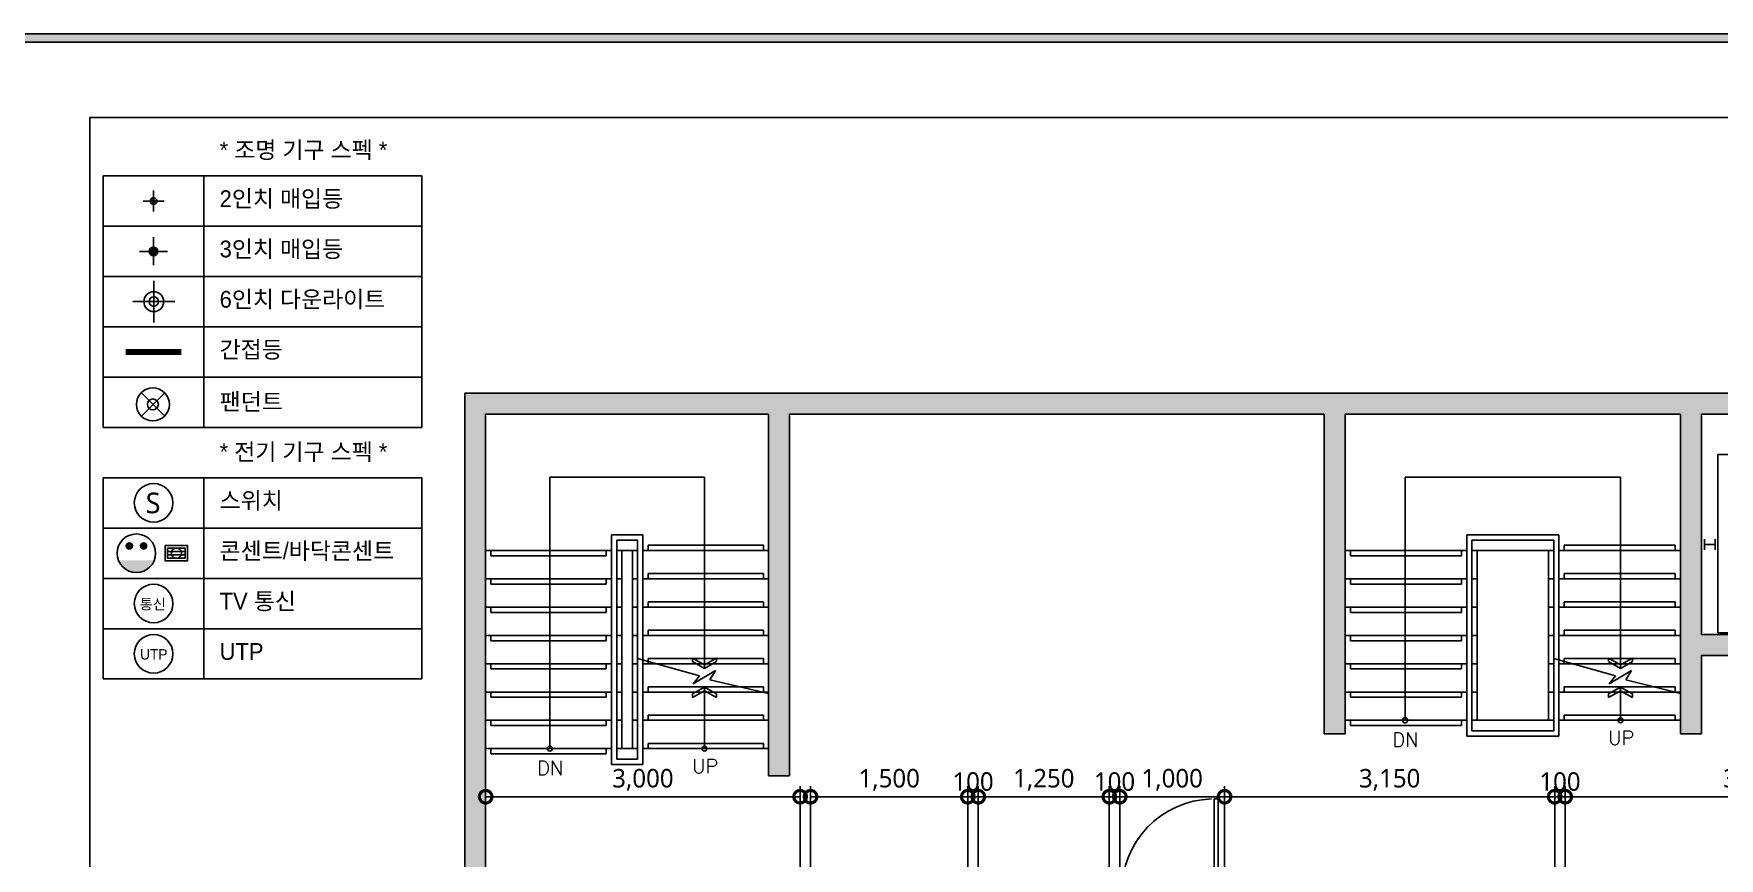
# Model space of a CAD drawing. Extents: x 11477420 to 23072185, y -28506554 to -14238804.
# Drawn here: x 11513284 to 11529366, y -14272431 to -14264564 of the extents above; entities that cross this region are included whole.
import ezdxf
from ezdxf.enums import TextEntityAlignment as Align

# ---------------------------------------------------------------- set-up
doc = ezdxf.new("R2010")
doc.units = 0
doc.header["$LTSCALE"] = 50
doc.header["$MEASUREMENT"] = 0
doc.linetypes.add('HID', pattern=[2.3, 1.5, -0.8])
doc.layers.get('0').update_dxf_attribs({"linetype": 'CONTINUOUS'})
doc.layers.get('DEFPOINTS').update_dxf_attribs({"linetype": 'CONTINUOUS'})
for name, color, linetype in [('0-ELC TEXT', 7, 'CONTINUOUS'), ('06-LIGHT', 4, 'CONTINUOUS'), ('07-DIM WAL', 5, 'CONTINUOUS'), ('2CONTINUOUS', 2, 'CONTINUOUS'), ('3.기호.계단선', 30, 'CONTINUOUS'), ('8', 8, 'CONTINUOUS'), ('8.패턴선', 8, 'CONTINUOUS'), ('CEIL_SYM', 4, 'CONTINUOUS'), ('CO-DOOR', 8, 'CONTINUOUS'), ('CORE', 7, 'CONTINUOUS'), ('ELEV', 7, 'CONTINUOUS'), ('F-SYM', 7, 'CONTINUOUS'), ('FORM(YOURNAME)-11', 1, 'CONTINUOUS'), ('Layer2', 51, 'CONTINUOUS'), ('RC-LIGHT', 7, 'CONTINUOUS'), ('설비', 7, 'CONTINUOUS')]:
    doc.layers.add(name, color=color, linetype=linetype)
doc.styles.add('DAWIN', font='NanumSquareR.ttf')
doc.styles.add('ROMANS', font='romans')
doc.styles.add('YOURNAME', font='HY울릉도M.TTF')
doc.styles.add('코레일둥고', font='Korail_Round_Gothic_Medium.ttf')
doc.linetypes.add('BATTING', pattern='A,0.00254,-2.54,[134,ltypeshp.shx,S=2.54,R=0,X=-2.54,Y=0],-5.08,[134,ltypeshp.shx,S=2.54,R=180,X=2.54,Y=0],-2.54', length=10.16254)
doc.dimstyles.new('80', dxfattribs={"dimscale": 80, "dimtxt": 2.2, "dimasz": 3, "dimexe": 1.25, "dimexo": 0.625, "dimtad": 1, "dimdec": 0, "dimzin": 0, "dimdsep": 46, "dimlunit": 6, "dimtxsty": 'DAWIN', "dimblk1": 'DOTSMALL', "dimblk2": 'DOTSMALL', "dimsah": 1, "dimcen": 0.001, "dimclrd": 1, "dimclre": 1, "dimclrt": 3, "dimadec": 0, "dimazin": 0, "dimtfac": 1, "dimtdec": 0, "dimtix": 1, "dimtmove": 2, "dimatfit": 3, "dimldrblk": 'DOTSMALL', "dimfxl": 0, "dimtolj": 1, "dimtzin": 0, "dimarcsym": 0})

# ---------------------------------------------------------------- blocks, each defined once
blk = doc.blocks.new('FORM-PLAN')
at = {"layer": 'FORM(YOURNAME)-11'}
h = blk.add_hatch(color=256, dxfattribs=at)
h.dxf.hatch_style = 1
h.paths.add_polyline_path([(-71444, 55115), (10556, 55115), (10556, 54915), (-71444, 54915)])
h.paths.add_polyline_path([(-71444, -2085), (10556, -2085), (10556, -2285), (-71444, -2285)])
at = {"layer": 'DEFPOINTS', "color": 158}
for points in [[(-71444, -2285), (10556, -2285), (10556, 55115), (-71444, 55115)], [(-69444, 53115), (-64, 53115), (-64, 1215), (-69444, 1215)]]:
    blk.add_lwpolyline(points, close=True, dxfattribs=at)
at = {"layer": 'FORM(YOURNAME)-11'}
blk.add_lwpolyline([(-71444, 55115), (10556, 55115), (10556, 54915), (-71444, 54915)], close=True, dxfattribs=at)
at = {"layer": 'FORM(YOURNAME)-11', "color": 3, "style": 'YOURNAME'}
for tag, height, p in [('1', 450, (9905, 18188)), ('2', 450, (9905, 17544)), ('3', 450, (9905, 16257)), ('4', 450, (9905, 14326)), ('5', 515, (9905, 12009)), ('6', 515, (9905, 9757)), ('7', 515, (9905, 7504)), ('8', 515, (9905, 5252)), ('9', 515, (9905, 2999)), ('10', 515, (5655, 811)), ('11', 515, (9905, 747)), ('12', 515, (5655, -1441)), ('13', 515, (9905, -1441))]:
    blk.add_attdef(tag, text='', height=height, dxfattribs=at).set_placement(p, align=Align.MIDDLE_RIGHT)
blk = doc.blocks.new('*U529')
at = {"layer": 'F-SYM', "xscale": 0.4, "yscale": 0.4, "zscale": 0.4}
blk.add_blockref('FORM-PLAN', (11541598, -14286611), dxfattribs=at)
blk = doc.blocks.new('flooor')
at = {"layer": '8.패턴선', "ltscale": 30}
h = blk.add_hatch(color=256, dxfattribs=at)
h.dxf.hatch_style = 1
h.paths.add_polyline_path([(11507657, -14172892), (11491857, -14172892), (11491857, -14188497), (11492057, -14188497), (11492057, -14187882), (11492217, -14187882), (11492217, -14187097), (11492057, -14187097), (11492057, -14177742), (11494957, -14177742), (11494957, -14177542), (11492057, -14177542), (11492057, -14173092), (11494757, -14173092), (11494757, -14176542), (11494957, -14176542), (11494957, -14173092), (11500057, -14173092), (11500057, -14176142), (11500257, -14176142), (11500257, -14173092), (11503457, -14173092), (11503457, -14176142), (11503657, -14176142), (11503657, -14175392), (11504257, -14175392), (11504257, -14175302), (11504247, -14175302), (11504247, -14175262), (11504257, -14175192), (11503657, -14175192), (11503657, -14173092), (11505857, -14173092), (11505857, -14175192), (11505257, -14175192), (11505257, -14175262), (11505267, -14175262), (11505267, -14175317), (11505257, -14175317), (11505257, -14175392), (11506057, -14175392), (11506057, -14174692), (11509205, -14174692), (11509205, -14174492), (11506057, -14174492), (11506057, -14173092), (11507657, -14173092)])
h.paths.add_polyline_path([(11499857, -14177742), (11504357, -14177742), (11504357, -14177542), (11499107, -14177542), (11499107, -14177567), (11499107, -14177717), (11499107, -14177742), (11499107, -14177992), (11499857, -14177992)], flags=17)
h.paths.add_polyline_path([(11506057, -14177542), (11505857, -14177542), (11505357, -14177542), (11505357, -14177742), (11505357, -14177942), (11506057, -14177942)], flags=17)
h.paths.add_polyline_path([(11512535, -14172892), (11511657, -14172892), (11511657, -14173092), (11511657, -14173692), (11512335, -14173692), (11512335, -14174492), (11511855, -14174492), (11511855, -14174692), (11512335, -14174692), (11512335, -14174792), (11512535, -14174792)])
h.paths.add_polyline_path([(11512535, -14175642), (11512385, -14175642), (11512335, -14175642), (11512335, -14176392), (11512535, -14176392)])
h.paths.add_polyline_path([(11512535, -14176942), (11512385, -14176942), (11512335, -14176942), (11512335, -14177101), (11511773, -14177101), (11511773, -14177942), (11512335, -14177942), (11512335, -14178042), (11512535, -14178042)])
h.paths.add_polyline_path([(11512535, -14179272), (11512385, -14179272), (11512335, -14179272), (11512335, -14179837), (11512535, -14179837)])
h.paths.add_polyline_path([(11512257, -14184447), (11511657, -14184447), (11511657, -14185147), (11512257, -14185147)])
h.paths.add_polyline_path([(11507214, -14187067), (11506734, -14187067), (11506734, -14187847), (11507214, -14187847)], flags=17)
h.paths.add_polyline_path([(11499707, -14186782), (11499222, -14186782), (11499222, -14187557), (11499707, -14187557)], flags=17)
at = {"layer": '2CONTINUOUS', "ltscale": 30}
for p, q in [((11491857, -14188497), (11491857, -14172892)), ((11491857, -14172892), (11507657, -14172892)), ((11492057, -14177542), (11492057, -14173092)), ((11492057, -14173092), (11494757, -14173092)), ((11494757, -14176542), (11494757, -14173092)), ((11494957, -14173092), (11500057, -14173092)), ((11494957, -14176542), (11494957, -14173092)), ((11500057, -14176142), (11500057, -14173092)), ((11500257, -14173092), (11503457, -14173092)), ((11500257, -14176142), (11500257, -14173092)), ((11503457, -14176142), (11503457, -14173092)), ((11503657, -14173092), (11505857, -14173092)), ((11503657, -14175192), (11503657, -14173092)), ((11503657, -14175192), (11504257, -14175192)), ((11503657, -14176142), (11503657, -14175392)), ((11503657, -14175392), (11504257, -14175392)), ((11500057, -14176142), (11500257, -14176142)), ((11503457, -14176142), (11503657, -14176142)), ((11494757, -14176542), (11494957, -14176542))]:
    blk.add_line(p, q, dxfattribs=at)
at = {"layer": 'CO-DOOR'}
blk.add_lwpolyline([(11499007, -14176762), (11499007, -14178522), (11499047, -14178522), (11499047, -14176762)], close=True, dxfattribs=at)
blk.add_arc((11499007, -14177642), 880, 91.5733, 269.9892, dxfattribs=at)
at = {"layer": 'CORE', "color": 1}
for p, q in [((11492669, -14176282), (11492669, -14173692)), ((11492669, -14174392), (11492669, -14173692)), ((11492669, -14173692), (11494144, -14173692)), ((11494144, -14175518), (11494144, -14173692)), ((11500829, -14176012), (11500829, -14173692)), ((11500829, -14174392), (11500829, -14173692)), ((11500829, -14173692), (11502884, -14173692)), ((11502884, -14175518), (11502884, -14173692)), ((11493607, -14174342), (11494707, -14174342)), ((11493607, -14174392), (11493607, -14174342)), ((11494707, -14174342), (11494707, -14174392)), ((11502347, -14174342), (11503407, -14174342)), ((11502347, -14174392), (11502347, -14174342)), ((11503407, -14174342), (11503407, -14174392)), ((11492107, -14174392), (11492107, -14174442)), ((11492107, -14174442), (11493207, -14174442)), ((11493207, -14174442), (11493207, -14174392)), ((11500307, -14174392), (11500307, -14174442)), ((11500307, -14174442), (11501367, -14174442)), ((11501367, -14174442), (11501367, -14174392)), ((11492107, -14174662), (11492107, -14174712)), ((11493207, -14174712), (11493207, -14174662)), ((11493607, -14174612), (11494707, -14174612)), ((11493607, -14174662), (11493607, -14174612)), ((11494707, -14174612), (11494707, -14174662)), ((11500307, -14174662), (11500307, -14174712)), ((11501367, -14174712), (11501367, -14174662)), ((11502347, -14174612), (11503407, -14174612)), ((11502347, -14174662), (11502347, -14174612)), ((11503407, -14174612), (11503407, -14174662)), ((11492107, -14174712), (11493207, -14174712)), ((11500307, -14174712), (11501367, -14174712)), ((11492107, -14174932), (11492107, -14174982)), ((11492107, -14174982), (11493207, -14174982)), ((11493207, -14174982), (11493207, -14174932)), ((11493607, -14174882), (11494707, -14174882)), ((11493607, -14174932), (11493607, -14174882)), ((11494707, -14174882), (11494707, -14174932)), ((11500307, -14174932), (11500307, -14174982)), ((11500307, -14174982), (11501367, -14174982)), ((11501367, -14174982), (11501367, -14174932)), ((11502347, -14174882), (11503407, -14174882)), ((11502347, -14174932), (11502347, -14174882)), ((11503407, -14174882), (11503407, -14174932)), ((11493607, -14175152), (11494707, -14175152)), ((11493607, -14175202), (11493607, -14175152)), ((11494707, -14175152), (11494707, -14175202)), ((11502347, -14175152), (11503407, -14175152)), ((11502347, -14175202), (11502347, -14175152)), ((11503407, -14175152), (11503407, -14175202)), ((11492107, -14175202), (11492107, -14175252)), ((11492107, -14175252), (11493207, -14175252)), ((11493207, -14175252), (11493207, -14175202)), ((11500307, -14175202), (11500307, -14175252)), ((11500307, -14175252), (11501367, -14175252)), ((11501367, -14175252), (11501367, -14175202)), ((11492107, -14175472), (11492107, -14175522)), ((11493207, -14175522), (11493207, -14175472)), ((11493507, -14175422), (11494098, -14175589)), ((11493607, -14175422), (11494707, -14175422)), ((11493607, -14175472), (11493607, -14175422)), ((11494707, -14175422), (11494707, -14175472)), ((11500307, -14175472), (11500307, -14175522)), ((11501367, -14175522), (11501367, -14175472)), ((11502247, -14175422), (11502838, -14175589)), ((11502347, -14175422), (11503407, -14175422)), ((11502347, -14175472), (11502347, -14175422)), ((11503407, -14175422), (11503407, -14175472)), ((11492107, -14175522), (11493207, -14175522)), ((11494038, -14175664), (11494251, -14175538)), ((11494098, -14175589), (11494038, -14175664)), ((11494251, -14175538), (11494196, -14175625)), ((11494196, -14175625), (11494757, -14175757)), ((11500307, -14175522), (11501367, -14175522)), ((11502778, -14175664), (11502991, -14175538)), ((11502838, -14175589), (11502778, -14175664)), ((11502991, -14175538), (11502936, -14175625)), ((11502936, -14175625), (11503457, -14175757)), ((11492107, -14175742), (11492107, -14175792)), ((11492107, -14175792), (11493207, -14175792)), ((11493207, -14175792), (11493207, -14175742)), ((11493607, -14175692), (11494707, -14175692)), ((11493607, -14175742), (11493607, -14175692)), ((11494144, -14176282), (11494144, -14175694)), ((11494707, -14175692), (11494707, -14175742)), ((11500307, -14175742), (11500307, -14175792)), ((11500307, -14175792), (11501367, -14175792)), ((11501367, -14175792), (11501367, -14175742)), ((11502347, -14175692), (11503407, -14175692)), ((11502347, -14175742), (11502347, -14175692)), ((11502884, -14176012), (11502884, -14175694)), ((11503407, -14175692), (11503407, -14175742)), ((11493607, -14175962), (11494707, -14175962)), ((11493607, -14176012), (11493607, -14175962)), ((11494707, -14175962), (11494707, -14176012)), ((11502347, -14175962), (11503407, -14175962)), ((11502347, -14176012), (11502347, -14175962)), ((11503407, -14175962), (11503407, -14176012)), ((11492107, -14176012), (11492107, -14176062)), ((11492107, -14176062), (11493207, -14176062)), ((11493207, -14176062), (11493207, -14176012)), ((11500307, -14176012), (11500307, -14176062)), ((11500307, -14176062), (11501367, -14176062)), ((11501367, -14176062), (11501367, -14176012)), ((11492107, -14176282), (11492107, -14176332)), ((11493207, -14176332), (11493207, -14176282)), ((11493607, -14176232), (11494707, -14176232)), ((11493607, -14176282), (11493607, -14176232)), ((11494707, -14176232), (11494707, -14176282)), ((11492107, -14176332), (11493207, -14176332))]:
    blk.add_line(p, q, dxfattribs=at)
at = {"layer": 'CORE'}
for p, q in [((11493257, -14176432), (11493257, -14174242)), ((11493257, -14174242), (11493557, -14174242)), ((11493307, -14176382), (11493307, -14174292)), ((11493307, -14174292), (11493507, -14174292)), ((11493507, -14176382), (11493507, -14174292)), ((11493557, -14176432), (11493557, -14174242)), ((11501417, -14176162), (11501417, -14174242)), ((11501417, -14174242), (11502297, -14174242)), ((11501467, -14176112), (11501467, -14174292)), ((11501467, -14174292), (11502247, -14174292)), ((11502247, -14176112), (11502247, -14174292)), ((11502297, -14176162), (11502297, -14174242)), ((11492057, -14174392), (11493257, -14174392)), ((11493307, -14174392), (11493507, -14174392)), ((11493357, -14176282), (11493357, -14174392)), ((11493457, -14176282), (11493457, -14174392)), ((11493557, -14174392), (11494757, -14174392)), ((11500257, -14174392), (11501417, -14174392)), ((11501467, -14174392), (11502247, -14174392)), ((11501517, -14176012), (11501517, -14174392)), ((11502197, -14176012), (11502197, -14174392)), ((11502297, -14174392), (11503457, -14174392)), ((11492057, -14174662), (11493257, -14174662)), ((11493307, -14174662), (11493357, -14174662)), ((11493457, -14174662), (11493507, -14174662)), ((11493557, -14174662), (11494757, -14174662)), ((11500257, -14174662), (11501417, -14174662)), ((11501467, -14174662), (11501517, -14174662)), ((11502197, -14174662), (11502247, -14174662)), ((11502297, -14174662), (11503457, -14174662)), ((11492057, -14174932), (11493257, -14174932)), ((11493307, -14174932), (11493357, -14174932)), ((11493457, -14174932), (11493507, -14174932)), ((11493557, -14174932), (11494757, -14174932)), ((11500257, -14174932), (11501417, -14174932)), ((11501467, -14174932), (11501517, -14174932)), ((11502197, -14174932), (11502247, -14174932)), ((11502297, -14174932), (11503457, -14174932)), ((11492057, -14175202), (11493257, -14175202)), ((11493307, -14175202), (11493357, -14175202)), ((11493457, -14175202), (11493507, -14175202)), ((11493557, -14175202), (11494757, -14175202)), ((11500257, -14175202), (11501417, -14175202)), ((11501467, -14175202), (11501517, -14175202)), ((11502197, -14175202), (11502247, -14175202)), ((11502297, -14175202), (11503457, -14175202)), ((11492057, -14175472), (11493257, -14175472)), ((11493307, -14175472), (11493357, -14175472)), ((11493457, -14175472), (11493507, -14175472)), ((11493557, -14175472), (11494757, -14175472)), ((11494144, -14175484), (11494030, -14175418)), ((11494030, -14175418), (11494030, -14175452)), ((11494144, -14175518), (11494030, -14175452)), ((11494144, -14175484), (11494259, -14175418)), ((11494144, -14175518), (11494259, -14175452)), ((11494259, -14175418), (11494259, -14175452)), ((11500257, -14175472), (11501417, -14175472)), ((11501467, -14175472), (11501517, -14175472)), ((11502197, -14175472), (11502247, -14175472)), ((11502297, -14175472), (11503457, -14175472)), ((11502884, -14175484), (11502770, -14175418)), ((11502770, -14175418), (11502770, -14175452)), ((11502884, -14175518), (11502770, -14175452)), ((11502884, -14175484), (11502999, -14175418)), ((11502884, -14175518), (11502999, -14175452)), ((11502999, -14175418), (11502999, -14175452)), ((11492057, -14175742), (11493257, -14175742)), ((11493307, -14175742), (11493357, -14175742)), ((11493457, -14175742), (11493507, -14175742)), ((11493557, -14175742), (11494757, -14175742)), ((11494144, -14175694), (11494030, -14175760)), ((11494144, -14175729), (11494030, -14175795)), ((11494030, -14175795), (11494030, -14175760)), ((11494144, -14175694), (11494259, -14175760)), ((11494144, -14175729), (11494259, -14175795)), ((11494259, -14175795), (11494259, -14175760)), ((11500257, -14175742), (11501417, -14175742)), ((11501467, -14175742), (11501517, -14175742)), ((11502197, -14175742), (11502247, -14175742)), ((11502297, -14175742), (11503457, -14175742)), ((11502884, -14175694), (11502770, -14175760)), ((11502884, -14175729), (11502770, -14175795)), ((11502770, -14175795), (11502770, -14175760)), ((11502884, -14175694), (11502999, -14175760)), ((11502884, -14175729), (11502999, -14175795)), ((11502999, -14175795), (11502999, -14175760)), ((11492057, -14176012), (11493257, -14176012)), ((11493307, -14176012), (11493357, -14176012)), ((11493457, -14176012), (11493507, -14176012)), ((11493557, -14176012), (11494757, -14176012)), ((11500257, -14176012), (11501417, -14176012)), ((11501467, -14176012), (11502247, -14176012)), ((11501467, -14176012), (11501517, -14176012)), ((11501467, -14176112), (11502247, -14176112)), ((11502197, -14176012), (11502247, -14176012)), ((11502297, -14176012), (11503457, -14176012)), ((11492057, -14176282), (11493257, -14176282)), ((11493307, -14176282), (11493507, -14176282)), ((11493557, -14176282), (11494757, -14176282)), ((11501417, -14176162), (11502297, -14176162)), ((11493257, -14176432), (11493557, -14176432)), ((11493307, -14176382), (11493507, -14176382))]:
    blk.add_line(p, q, dxfattribs=at)
for centre, radius in [((11500829, -14176012), 24.4), ((11502884, -14176012), 23.2), ((11492669, -14176282), 24.4), ((11494144, -14176282), 23.2)]:
    blk.add_circle(centre, radius, dxfattribs=at)
at = {"layer": 'ELEV'}
for p, q in [((11503812, -14175176), (11503812, -14173476)), ((11505702, -14173476), (11503812, -14173476)), ((11503687, -14174385), (11503687, -14174285)), ((11503787, -14174335), (11503687, -14174335)), ((11503787, -14174385), (11503787, -14174285)), ((11505702, -14175176), (11503812, -14175176))]:
    blk.add_line(p, q, dxfattribs=at)
at = {"layer": 'CORE', "color": 2, "style": 'ROMANS'}
for s, p in [('DN', (11500832, -14176264)), ('UP', (11502892, -14176247)), ('DN', (11492672, -14176534)), ('UP', (11494152, -14176517))]:
    blk.add_text(s, height=135, dxfattribs=at).set_placement(p, align=Align.CENTER)
blk = doc.blocks.new('flooor2')
blk.add_blockref('flooor', (25539, -95103))
blk = doc.blocks.new('ADDDD')
at = {"layer": 'CEIL_SYM', "color": 1, "linetype": 'Continuous'}
for p, q in [((101438, 99576), (101438, 99176)), ((101238, 99376), (101638, 99376))]:
    blk.add_line(p, q, dxfattribs=at)
at = {"layer": 'CEIL_SYM', "color": 4, "linetype": 'Continuous'}
blk.add_circle((101438, 99376), 95, dxfattribs=at)
at = {"layer": 'CEIL_SYM', "color": 7, "linetype": 'Continuous'}
blk.add_circle((101438, 99376), 45, dxfattribs=at)
blk = doc.blocks.new('1s')
at = {"linetype": 'Continuous'}
h = blk.add_hatch(color=4, dxfattribs=at)
h.dxf.hatch_style = 1
edge = h.paths.add_edge_path()
edge.add_arc((11539327, -14281066), 13.8, 0, 360)
at = {"color": 1, "linetype": 'Continuous'}
for p, q in [((11539327, -14280966), (11539327, -14281166)), ((11539427, -14281066), (11539227, -14281066))]:
    blk.add_line(p, q, dxfattribs=at)
at = {"color": 4, "linetype": 'Continuous'}
for radius in [31.5, 13.8]:
    blk.add_circle((11539327, -14281066), radius, dxfattribs=at)
blk = doc.blocks.new('1')
at = {"linetype": 'Continuous'}
h = blk.add_hatch(color=4, dxfattribs=at)
h.dxf.hatch_style = 1
edge = h.paths.add_edge_path()
edge.add_arc((11539653, -14273504), 37.5, 0, 360)
at = {"color": 1, "linetype": 'Continuous'}
for p, q in [((11539653, -14273637), (11539653, -14273370)), ((11539520, -14273504), (11539787, -14273504))]:
    blk.add_line(p, q, dxfattribs=at)
at = {"color": 4, "linetype": 'Continuous'}
for radius in [41.5, 37.5]:
    blk.add_circle((11539653, -14273504), radius, dxfattribs=at)
blk = doc.blocks.new('_DOTSMALL')
at = {"color": 0, "linetype": 'ByBlock', "const_width": 0.5}
blk.add_lwpolyline([(-0.0625, 0, 1), (0.0625, 0, 1)], format="xyb", close=True, dxfattribs=at)
blk = doc.blocks.new('*D298')
at = {"layer": '07-DIM WAL', "color": 1, "lineweight": -2, "ltscale": 30}
for p, q in [((11520696, -14272794), (11520696, -14271744)), ((11522196, -14272794), (11522196, -14271744)), ((11520696, -14271844), (11522196, -14271844))]:
    blk.add_line(p, q, dxfattribs=at)
at = {"layer": 'DEFPOINTS', "color": 0, "ltscale": 30}
for p in [(11522196, -14271844), (11520696, -14272844), (11522196, -14272844)]:
    blk.add_point(p, dxfattribs=at)
at = {"layer": '07-DIM WAL', "color": 1, "lineweight": -2, "ltscale": 30, "xscale": 240, "yscale": 240, "zscale": 240, "rotation": 180}
blk.add_blockref('_DOTSMALL', (11520696, -14271844), dxfattribs=at)
at = {"layer": '07-DIM WAL', "color": 1, "lineweight": -2, "ltscale": 30, "xscale": 240, "yscale": 240, "zscale": 240}
blk.add_blockref('_DOTSMALL', (11522196, -14271844), dxfattribs=at)
at = {"layer": '07-DIM WAL', "color": 3, "ltscale": 30, "insert": (11521446, -14271683), "char_height": 176, "attachment_point": 5, "style": 'DAWIN'}
blk.add_mtext('\\A1;1,500', dxfattribs=at)
blk = doc.blocks.new('*D299')
at = {"layer": '07-DIM WAL', "color": 1, "lineweight": -2, "ltscale": 30}
for p, q in [((11517596, -14272794), (11517596, -14271744)), ((11520596, -14272794), (11520596, -14271744)), ((11520596, -14271844), (11517596, -14271844))]:
    blk.add_line(p, q, dxfattribs=at)
at = {"layer": 'DEFPOINTS', "color": 0, "ltscale": 30}
for p in [(11517596, -14271844), (11517596, -14272844), (11520596, -14272844)]:
    blk.add_point(p, dxfattribs=at)
at = {"layer": '07-DIM WAL', "color": 1, "lineweight": -2, "ltscale": 30, "xscale": 240, "yscale": 240, "zscale": 240, "rotation": 180}
blk.add_blockref('_DOTSMALL', (11517596, -14271844), dxfattribs=at)
at = {"layer": '07-DIM WAL', "color": 1, "lineweight": -2, "ltscale": 30, "xscale": 240, "yscale": 240, "zscale": 240}
blk.add_blockref('_DOTSMALL', (11520596, -14271844), dxfattribs=at)
at = {"layer": '07-DIM WAL', "color": 3, "ltscale": 30, "insert": (11519096, -14271683), "char_height": 176, "attachment_point": 5, "style": 'DAWIN'}
blk.add_mtext('\\A1;3,000', dxfattribs=at)
blk = doc.blocks.new('*D343')
at = {"layer": '07-DIM WAL', "color": 1, "lineweight": -2, "ltscale": 30}
for p, q in [((11522196, -14272794), (11522196, -14271744)), ((11522296, -14272794), (11522296, -14271744)), ((11522196, -14271844), (11521956, -14271844)), ((11522196, -14271844), (11522296, -14271844)), ((11522296, -14271844), (11522536, -14271844))]:
    blk.add_line(p, q, dxfattribs=at)
at = {"layer": 'DEFPOINTS', "color": 0, "ltscale": 30}
for p in [(11522296, -14271844), (11522196, -14272844), (11522296, -14272844)]:
    blk.add_point(p, dxfattribs=at)
at = {"layer": '07-DIM WAL', "color": 1, "lineweight": -2, "ltscale": 30, "xscale": 240, "yscale": 240, "zscale": 240}
blk.add_blockref('_DOTSMALL', (11522196, -14271844), dxfattribs=at)
at = {"layer": '07-DIM WAL', "color": 1, "lineweight": -2, "ltscale": 30, "xscale": 240, "yscale": 240, "zscale": 240, "rotation": 180}
blk.add_blockref('_DOTSMALL', (11522296, -14271844), dxfattribs=at)
at = {"layer": '07-DIM WAL', "color": 3, "ltscale": 30, "insert": (11522246, -14271700), "char_height": 176, "attachment_point": 5, "style": 'DAWIN'}
blk.add_mtext('\\A1;100', dxfattribs=at)
blk = doc.blocks.new('*D344')
at = {"layer": '07-DIM WAL', "color": 1, "lineweight": -2, "ltscale": 30}
for p, q in [((11522296, -14272794), (11522296, -14271744)), ((11523546, -14272794), (11523546, -14271744)), ((11522296, -14271844), (11523546, -14271844))]:
    blk.add_line(p, q, dxfattribs=at)
at = {"layer": 'DEFPOINTS', "color": 0, "ltscale": 30}
for p in [(11523546, -14271844), (11522296, -14272844), (11523546, -14272844)]:
    blk.add_point(p, dxfattribs=at)
at = {"layer": '07-DIM WAL', "color": 1, "lineweight": -2, "ltscale": 30, "xscale": 240, "yscale": 240, "zscale": 240, "rotation": 180}
blk.add_blockref('_DOTSMALL', (11522296, -14271844), dxfattribs=at)
at = {"layer": '07-DIM WAL', "color": 1, "lineweight": -2, "ltscale": 30, "xscale": 240, "yscale": 240, "zscale": 240}
blk.add_blockref('_DOTSMALL', (11523546, -14271844), dxfattribs=at)
at = {"layer": '07-DIM WAL', "color": 3, "ltscale": 30, "insert": (11522921, -14271683), "char_height": 176, "attachment_point": 5, "style": 'DAWIN'}
blk.add_mtext('\\A1;1,250', dxfattribs=at)
blk = doc.blocks.new('*D345')
at = {"layer": '07-DIM WAL', "color": 1, "lineweight": -2, "ltscale": 30}
for p, q in [((11523546, -14272794), (11523546, -14271744)), ((11523646, -14272794), (11523646, -14271744)), ((11523546, -14271844), (11523306, -14271844)), ((11523546, -14271844), (11523646, -14271844)), ((11523646, -14271844), (11523886, -14271844))]:
    blk.add_line(p, q, dxfattribs=at)
at = {"layer": 'DEFPOINTS', "color": 0, "ltscale": 30}
for p in [(11523646, -14271844), (11523546, -14272844), (11523646, -14272844)]:
    blk.add_point(p, dxfattribs=at)
at = {"layer": '07-DIM WAL', "color": 1, "lineweight": -2, "ltscale": 30, "xscale": 240, "yscale": 240, "zscale": 240}
blk.add_blockref('_DOTSMALL', (11523546, -14271844), dxfattribs=at)
at = {"layer": '07-DIM WAL', "color": 1, "lineweight": -2, "ltscale": 30, "xscale": 240, "yscale": 240, "zscale": 240, "rotation": 180}
blk.add_blockref('_DOTSMALL', (11523646, -14271844), dxfattribs=at)
at = {"layer": '07-DIM WAL', "color": 3, "ltscale": 30, "insert": (11523596, -14271700), "char_height": 176, "attachment_point": 5, "style": 'DAWIN'}
blk.add_mtext('\\A1;100', dxfattribs=at)
blk = doc.blocks.new('*D346')
at = {"layer": '07-DIM WAL', "color": 1, "lineweight": -2, "ltscale": 30}
for p, q in [((11523646, -14272794), (11523646, -14271744)), ((11524646, -14272794), (11524646, -14271744)), ((11523646, -14271844), (11524646, -14271844))]:
    blk.add_line(p, q, dxfattribs=at)
at = {"layer": 'DEFPOINTS', "color": 0, "ltscale": 30}
for p in [(11524646, -14271844), (11523646, -14272844), (11524646, -14272844)]:
    blk.add_point(p, dxfattribs=at)
at = {"layer": '07-DIM WAL', "color": 1, "lineweight": -2, "ltscale": 30, "xscale": 240, "yscale": 240, "zscale": 240, "rotation": 180}
blk.add_blockref('_DOTSMALL', (11523646, -14271844), dxfattribs=at)
at = {"layer": '07-DIM WAL', "color": 1, "lineweight": -2, "ltscale": 30, "xscale": 240, "yscale": 240, "zscale": 240}
blk.add_blockref('_DOTSMALL', (11524646, -14271844), dxfattribs=at)
at = {"layer": '07-DIM WAL', "color": 3, "ltscale": 30, "insert": (11524146, -14271683), "char_height": 176, "attachment_point": 5, "style": 'DAWIN'}
blk.add_mtext('\\A1;1,000', dxfattribs=at)
blk = doc.blocks.new('*D347')
at = {"layer": '07-DIM WAL', "color": 1, "lineweight": -2, "ltscale": 30}
for p, q in [((11524646, -14272794), (11524646, -14271744)), ((11527796, -14272794), (11527796, -14271744)), ((11524646, -14271844), (11527796, -14271844))]:
    blk.add_line(p, q, dxfattribs=at)
at = {"layer": 'DEFPOINTS', "color": 0, "ltscale": 30}
for p in [(11527796, -14271844), (11524646, -14272844), (11527796, -14272844)]:
    blk.add_point(p, dxfattribs=at)
at = {"layer": '07-DIM WAL', "color": 1, "lineweight": -2, "ltscale": 30, "xscale": 240, "yscale": 240, "zscale": 240, "rotation": 180}
blk.add_blockref('_DOTSMALL', (11524646, -14271844), dxfattribs=at)
at = {"layer": '07-DIM WAL', "color": 1, "lineweight": -2, "ltscale": 30, "xscale": 240, "yscale": 240, "zscale": 240}
blk.add_blockref('_DOTSMALL', (11527796, -14271844), dxfattribs=at)
at = {"layer": '07-DIM WAL', "color": 3, "ltscale": 30, "insert": (11526221, -14271683), "char_height": 176, "attachment_point": 5, "style": 'DAWIN'}
blk.add_mtext('\\A1;3,150', dxfattribs=at)
blk = doc.blocks.new('*D348')
at = {"layer": '07-DIM WAL', "color": 1, "lineweight": -2, "ltscale": 30}
for p, q in [((11527796, -14272794), (11527796, -14271744)), ((11527896, -14272794), (11527896, -14271744)), ((11527796, -14271844), (11527556, -14271844)), ((11527796, -14271844), (11527896, -14271844)), ((11527896, -14271844), (11528136, -14271844))]:
    blk.add_line(p, q, dxfattribs=at)
at = {"layer": 'DEFPOINTS', "color": 0, "ltscale": 30}
for p in [(11527896, -14271844), (11527796, -14272844), (11527896, -14272844)]:
    blk.add_point(p, dxfattribs=at)
at = {"layer": '07-DIM WAL', "color": 1, "lineweight": -2, "ltscale": 30, "xscale": 240, "yscale": 240, "zscale": 240}
blk.add_blockref('_DOTSMALL', (11527796, -14271844), dxfattribs=at)
at = {"layer": '07-DIM WAL', "color": 1, "lineweight": -2, "ltscale": 30, "xscale": 240, "yscale": 240, "zscale": 240, "rotation": 180}
blk.add_blockref('_DOTSMALL', (11527896, -14271844), dxfattribs=at)
at = {"layer": '07-DIM WAL', "color": 3, "ltscale": 30, "insert": (11527846, -14271700), "char_height": 176, "attachment_point": 5, "style": 'DAWIN'}
blk.add_mtext('\\A1;100', dxfattribs=at)
blk = doc.blocks.new('*D349')
at = {"layer": '07-DIM WAL', "color": 1, "lineweight": -2, "ltscale": 30}
for p, q in [((11527896, -14272794), (11527896, -14271744)), ((11531496, -14273144), (11531496, -14271744)), ((11527896, -14271844), (11531496, -14271844))]:
    blk.add_line(p, q, dxfattribs=at)
at = {"layer": 'DEFPOINTS', "color": 0, "ltscale": 30}
for p in [(11531496, -14271844), (11527896, -14272844), (11531496, -14273194)]:
    blk.add_point(p, dxfattribs=at)
at = {"layer": '07-DIM WAL', "color": 1, "lineweight": -2, "ltscale": 30, "xscale": 240, "yscale": 240, "zscale": 240, "rotation": 180}
blk.add_blockref('_DOTSMALL', (11527896, -14271844), dxfattribs=at)
at = {"layer": '07-DIM WAL', "color": 1, "lineweight": -2, "ltscale": 30, "xscale": 240, "yscale": 240, "zscale": 240}
blk.add_blockref('_DOTSMALL', (11531496, -14271844), dxfattribs=at)
at = {"layer": '07-DIM WAL', "color": 3, "ltscale": 30, "insert": (11529696, -14271683), "char_height": 176, "attachment_point": 5, "style": 'DAWIN'}
blk.add_mtext('\\A1;3,600', dxfattribs=at)
blk = doc.blocks.new('egoo')
at = {"layer": 'Layer2'}
h = blk.add_hatch(color=140, dxfattribs=at)
edge = h.paths.add_edge_path()
edge.add_arc((1015645, 443434), 22.3, 0, 360)
h = blk.add_hatch(color=140, dxfattribs=at)
edge = h.paths.add_edge_path()
edge.add_arc((1015748, 443434), 22.3, 0, 360)
h = blk.add_hatch(color=140, dxfattribs=at)
edge = h.paths.add_edge_path()
edge.add_line((1015826, 443329), (1015567, 443329))
edge.add_ellipse((1015696, 443381), major_axis=(99, 99), ratio=1, start_angle=156.9578, end_angle=293.0422)
at = {"layer": 'Layer2', "color": 140}
for centre, radius in [((1015696, 443381), 140), ((1015645, 443434), 22.3), ((1015748, 443434), 22.3)]:
    blk.add_circle(centre, radius, dxfattribs=at)
blk = doc.blocks.new('SW')
at = {"layer": '설비', "color": 140}
blk.add_circle((11533254, -14277699), 184, dxfattribs=at)
at = {"layer": '설비', "color": 140, "insert": (11533320, -14277601), "char_height": 197.14, "attachment_point": 3, "style": '코레일둥고'}
blk.add_mtext_dynamic_manual_height_columns('{\\fMalgun Gothic|b0|i0|c129|p50;S}', width=314.33, gutter_width=2.19, heights=[0], dxfattribs=at)
blk = doc.blocks.new('FLOORCPMN')
at = {"layer": '설비', "color": 140}
for p, q in [((352045, -84933), (351878, -84933)), ((352045, -84963), (351878, -84963))]:
    blk.add_line(p, q, dxfattribs=at)
for points in [[(351854, -84876), (352069, -84876), (352069, -85021), (351854, -85021)], [(351878, -84900), (352045, -84900), (352045, -84997), (351878, -84997)]]:
    blk.add_lwpolyline(points, close=True, dxfattribs=at)
blk.add_circle((351962, -84948), 48.5, dxfattribs=at)

msp = doc.modelspace()

# ---------------------------------------------------------------- linework, layer by layer
at = {"layer": '0-ELC TEXT'}
for p, q in [((11514907.6, -14265920.6), (11514907.6, -14268320.6)), ((11516987.6, -14265920.6), (11516987.6, -14268320.6)), ((11513947.6, -14266400.6), (11516987.6, -14266400.6)), ((11513947.6, -14266880.6), (11516987.6, -14266880.6)), ((11513947.6, -14267360.6), (11516987.6, -14267360.6)), ((11513947.6, -14267840.6), (11516987.6, -14267840.6)), ((11513947.6, -14268320.6), (11516987.6, -14268320.6)), ((11514907.6, -14268800.6), (11514907.6, -14270720.6)), ((11513947.6, -14269280.6), (11516987.6, -14269280.6)), ((11513947.6, -14269760.6), (11516987.6, -14269760.6)), ((11513947.6, -14270240.6), (11516987.6, -14270240.6)), ((11513947.6, -14270720.6), (11516987.6, -14270720.6))]:
    msp.add_line(p, q, dxfattribs=at)
for points in [[(11513947.6, -14268320.6), (11513947.6, -14265920.6), (11516987.6, -14265920.6)], [(11513947.6, -14270720.6), (11513947.6, -14268800.6), (11516987.6, -14268800.6), (11516987.6, -14270720.6)]]:
    msp.add_lwpolyline(points, dxfattribs=at)
at = {"layer": '06-LIGHT', "color": 1, "linetype": 'HID', "const_width": 57.6}
msp.add_lwpolyline([(11514162, -14267600.6), (11514693.2, -14267600.6)], dxfattribs=at)
at = {"layer": '8'}
for p, q in [((11514534, -14268211.7), (11514311.3, -14267989)), ((11514311.3, -14268211.7), (11514534, -14267989))]:
    msp.add_line(p, q, dxfattribs=at)
at = {"layer": '8', "color": 4}
msp.add_circle((11514420.5, -14268101.2), 157.5, dxfattribs=at)
at = {"layer": '8'}
msp.add_circle((11514420.5, -14268101.2), 52.5, dxfattribs=at)
at = {"layer": '설비', "color": 140}
for centre in [(11514427.6, -14270000.6), (11514427.6, -14270480.6)]:
    msp.add_circle(centre, 184, dxfattribs=at)

# ---------------------------------------------------------------- block references
msp.add_blockref('flooor2', (0, 0))
at = {"layer": '3.기호.계단선', "linetype": 'BATTING'}
msp.add_blockref('*U529', (0, 0), dxfattribs=at)
at = {"layer": 'CEIL_SYM'}
msp.add_blockref('ADDDD', (11412991.4, -14366496.6), dxfattribs=at)
at = {"layer": 'RC-LIGHT', "rotation": 90}
msp.add_blockref('1s', (-2766638, -25805487.8), dxfattribs=at)
at = {"layer": 'RC-LIGHT'}
msp.add_blockref('1', (-25225.9, 6863.2), dxfattribs=at)
at = {"layer": 'RC-LIGHT', "color": 140}
msp.add_blockref('FLOORCPMN', (11162683.3, -14184572.2), dxfattribs=at)
at = {"layer": '설비', "color": 140}
msp.add_blockref('SW', (-18826.5, 8658.9), dxfattribs=at)
at = {"layer": '설비', "color": 140, "xscale": 1.314285739087145, "yscale": 1.314285739087145, "zscale": 1.314285739087145}
msp.add_blockref('egoo', (10179348.4, -14852250.5), dxfattribs=at)

# ---------------------------------------------------------------- texts
at = {"layer": '0-ELC TEXT', "style": '코레일둥고'}
for s, p in [('* 조명 기구 스펙 *', (11515057.8, -14265753.5)), ('2인치 매입등', (11515057.8, -14266218.1)), ('3인치 매입등', (11515057.8, -14266698.1)), ('6인치 다운라이트', (11515057.8, -14267178.1)), ('간접등', (11515057.8, -14267658.1)), ('팬던트', (11515057.8, -14268154.8)), ('* 전기 기구 스펙 *', (11515057.8, -14268633.5)), ('스위치', (11515057.8, -14269098.1)), ('콘센트/바닥콘센트', (11515057.8, -14269578.1)), ('TV 통신', (11515057.8, -14270058.1)), ('UTP', (11515057.8, -14270538.1))]:
    msp.add_text(s, height=160, dxfattribs=at).set_placement(p)
at = {"layer": '설비', "color": 140, "style": '코레일둥고'}
for s, p in [('통신', (11514294.5, -14270056.1)), ('UTP', (11514298.7, -14270535.4))]:
    msp.add_text(s, height=100, dxfattribs=at).set_placement(p)

# ---------------------------------------------------------------- dimensions: what is measured, and where the dimension line sits
at = {"layer": '07-DIM WAL', "ltscale": 30}
for base, p1, p2, picture, middle in [((11517596.1, -14271844.4), (11520596.1, -14272844.4), (11517596.1, -14272844.4), '*D299', (11519096.1, -14271682.9)), ((11522196.1, -14271844.4), (11520696.1, -14272844.4), (11522196.1, -14272844.4), '*D298', (11521446.1, -14271682.9)), ((11522296.1, -14271844.4), (11522196.1, -14272844.4), (11522296.1, -14272844.4), '*D343', (11522246.1, -14271700.4)), ((11523546.1, -14271844.4), (11522296.1, -14272844.4), (11523546.1, -14272844.4), '*D344', (11522921.1, -14271682.9)), ((11523646.1, -14271844.4), (11523546.1, -14272844.4), (11523646.1, -14272844.4), '*D345', (11523596.1, -14271700.4)), ((11524646.1, -14271844.4), (11523646.1, -14272844.4), (11524646.1, -14272844.4), '*D346', (11524146.1, -14271682.9)), ((11527796.1, -14271844.4), (11524646.1, -14272844.4), (11527796.1, -14272844.4), '*D347', (11526221.1, -14271682.9)), ((11527896.1, -14271844.4), (11527796.1, -14272844.4), (11527896.1, -14272844.4), '*D348', (11527846.1, -14271700.4)), ((11531496.1, -14271844.4), (11527896.1, -14272844.4), (11531496.1, -14273194.4), '*D349', (11529696.1, -14271682.9))]:
    dim = msp.add_linear_dim(base=base, p1=p1, p2=p2, dimstyle='80', dxfattribs=at)
    dim.commit()
    dim.dimension.update_dxf_attribs({"geometry": picture, "text_midpoint": middle})

doc.saveas('drawing.dxf')
